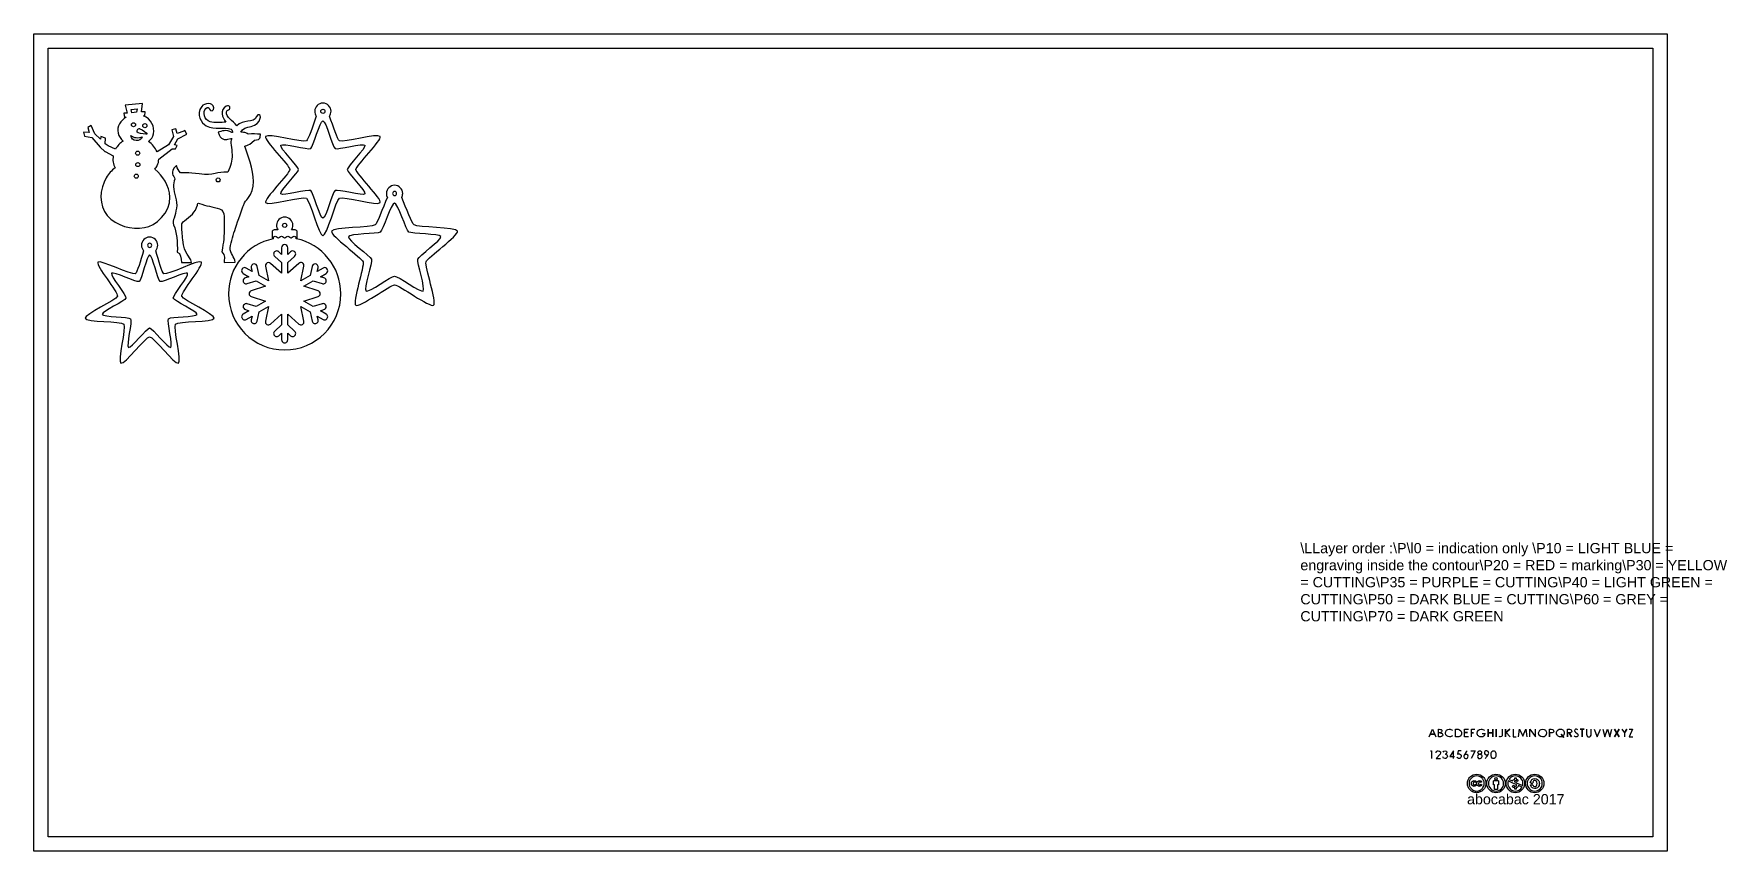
# Model space of a CAD drawing. Extents: x 0 to 829, y 0 to 400.
import ezdxf

# ---------------------------------------------------------------- set-up
doc = ezdxf.new("R2010")
doc.units = 0
doc.layers.get('0').update_dxf_attribs({"linetype": 'CONTINUOUS'})
doc.layers.add('2', color=7, linetype='CONTINUOUS')
doc.styles.get("Standard").update_dxf_attribs({"font": 'arial.ttf'})

msp = doc.modelspace()

# ---------------------------------------------------------------- linework, layer by layer
for p, q in [((706.62, 33.86), (706.01, 33.54)), ((706.62, 33.86), (706.62, 33.86)), ((706.66, 37.62), (706.66, 37.62)), ((706.68, 36.81), (706.68, 36.81)), ((709.22, 33.86), (708.63, 33.54)), ((709.22, 33.86), (709.22, 33.86)), ((714.93, 32.38), (714.93, 34.23)), ((715.22, 34.52), (717.08, 34.52)), ((715.52, 35.39), (715.52, 35.39)), ((716.14, 37.62), (716.14, 37.62)), ((716.16, 36.81), (716.16, 36.81)), ((717.37, 34.23), (717.37, 32.38)), ((717.37, 34.23), (717.37, 34.23)), ((724.44, 33.29), (722.13, 34.32)), ((722.13, 34.32), (722.13, 34.32)), ((722.54, 35.12), (724.26, 34.35)), ((725.16, 32.98), (724.44, 33.29)), ((725.21, 33.93), (725.79, 33.67)), ((725.42, 35.15), (725.42, 35.85)), ((725.42, 35.85), (725.95, 35.85)), ((725.62, 37.62), (725.62, 37.62)), ((725.64, 36.82), (725.64, 36.82)), ((725.79, 33.67), (726.18, 33.49)), ((725.95, 35.85), (725.95, 35.15)), ((726.18, 33.49), (726.91, 33.17)), ((727.08, 34.74), (726.49, 34.13)), ((733.65, 32.85), (732.75, 33.74)), ((732.75, 33.74), (733.11, 33.74)), ((733.11, 33.74), (733.11, 33.74)), ((734.54, 33.74), (733.65, 32.85)), ((734.21, 33.74), (734.54, 33.74)), ((735.11, 37.62), (735.11, 37.62)), ((735.12, 36.81), (735.12, 36.81)), ((706.07, 32.7), (706.63, 32.41)), ((708.68, 32.7), (709.24, 32.41)), ((715.45, 32.38), (714.93, 32.38)), ((715.45, 30.19), (715.45, 32.38)), ((716.85, 30.19), (715.45, 30.19)), ((717.37, 32.38), (716.85, 32.38)), ((716.85, 32.38), (716.85, 30.19)), ((724.05, 31.61), (724.67, 32.24)), ((725.69, 32.74), (725.16, 32.98)), ((725.42, 30.37), (725.42, 31.07)), ((725.95, 30.37), (725.42, 30.37)), ((726.12, 32.55), (725.69, 32.74)), ((725.95, 31.07), (725.95, 30.37)), ((726.91, 33.17), (729.22, 32.14)), ((728.89, 31.32), (727.19, 32.07)), ((733.07, 32.39), (734.21, 32.39))]:
    msp.add_line(p, q)
for points in [[(800, 0), (0, 0), (0, 400), (800, 400)], [(793, 7), (7, 7), (7, 393), (793, 393)], [(712.25, 55.96), (712.25, 59.64)], [(714.68, 55.96), (714.68, 59.64)], [(716.28, 55.96), (716.28, 59.62)], [(720.86, 55.96), (720.86, 59.68)], [(722.85, 59.68), (720.86, 57.83)], [(757.45, 59.64), (759.28, 59.64)], [(758.34, 55.96), (758.34, 59.64)], [(774.19, 55.96), (776.5, 59.68)], [(774.25, 59.68), (776.54, 55.96)], [(780.17, 59.68), (779.01, 57.83)], [(683.96, 57.31), (686.03, 57.3)], [(696.31, 55.96), (696.31, 55.96)], [(702.2, 57.99), (700.78, 57.99)], [(705.19, 57.95), (704.07, 57.95)], [(712.25, 57.93), (714.68, 57.93)], [(737.04, 57.87), (737.04, 57.87)], [(748.03, 57.29), (749.38, 55.6)], [(753.18, 55.97), (752, 57.84)], [(708.38, 47.39), (708.38, 47.39)], [(713.8, 46.5), (713.8, 46.5)]]:
    msp.add_lwpolyline(points, close=True)
for points in [[(683.35, 55.96), (684.99, 59.64), (686.64, 55.96)], [(688.47, 55.96), (688.02, 55.97), (688.02, 59.64), (688.35, 59.64)], [(696.31, 55.96), (696.31, 59.66), (696.7, 59.67)], [(702.73, 55.96), (700.78, 55.96), (700.78, 59.66), (702.73, 59.66)], [(704.07, 55.96), (704.07, 59.64), (705.72, 59.64)], [(719.24, 59.64), (719.24, 56.63)], [(724.48, 59.68), (724.48, 55.96), (726.03, 55.97)], [(727.19, 55.96), (727.68, 59.64), (729.24, 56.19), (730.8, 59.64), (731.29, 55.96)], [(732.8, 55.96), (732.8, 59.64), (735.56, 55.96), (735.56, 59.64)], [(742.36, 55.96), (742.36, 59.64)], [(751.13, 55.96), (751.13, 59.64), (752.08, 59.64)], [(755.09, 58.2), (755.89, 57.57)], [(760.54, 59.64), (760.54, 57.2)], [(762.79, 57.2), (762.79, 59.64)], [(764.25, 59.68), (765.73, 55.96), (767.26, 59.68)], [(768.5, 59.68), (769.45, 55.96), (770.69, 59.68), (771.91, 55.96), (772.88, 59.66)], [(777.84, 59.68), (779.01, 57.83), (779.01, 55.96)], [(781.44, 59.64), (783.09, 59.64), (781.4, 55.96), (783.13, 55.96)], [(688.83, 57.95), (688.02, 57.95)], [(709.45, 57.54), (710.8, 57.54)], [(721.06, 58.02), (723.01, 55.96), (721.06, 58.02)], [(743.01, 57.84), (742.36, 57.85), (742.36, 55.96)], [(748.88, 56.28), (748.85, 56.26)], [(751.76, 57.84), (751.13, 57.85), (751.13, 55.96)], [(684, 49.04), (684.53, 49.04), (684.53, 45.38)], [(688.76, 47.47), (686.87, 45.38), (689.04, 45.38)], [(695.34, 45.38), (695.34, 49.14), (693.55, 46.33), (695.84, 46.33)], [(699.03, 49.06), (697.65, 49.06), (697.32, 47.51)], [(703.8, 49.04), (705.89, 49.04), (703.97, 45.38)]]:
    msp.add_lwpolyline(points)
for points in [[(688.35, 59.64), (689.25, 59.66), (689.73, 59.4), (689.7, 58.86)], [(689.7, 58.86), (689.67, 58.39), (689.28, 57.96), (688.83, 57.95)], [(691.39, 57.69), (691.35, 58.78), (692.32, 59.74), (693.24, 59.76)], [(693.24, 59.76), (693.87, 59.78), (694.4, 59.46), (694.81, 59.09)], [(696.7, 59.67), (697.88, 59.73), (698.99, 59.28), (699.27, 58.22)], [(699.27, 58.22), (699.44, 57.57), (699.25, 56.87), (698.87, 56.48)], [(706.96, 57.73), (706.94, 58.78), (707.94, 59.74), (708.81, 59.76)], [(708.81, 59.76), (709.48, 59.77), (710.04, 59.53), (710.5, 59.09)], [(737.04, 57.87), (737.08, 58.9), (737.98, 59.75), (738.92, 59.74)], [(738.92, 59.74), (740.05, 59.72), (740.89, 58.83), (740.87, 57.83)], [(742.36, 59.64), (742.36, 59.64), (742.95, 59.64), (743.24, 59.64)], [(744.46, 58.63), (744.46, 58.1), (743.98, 57.82), (743.01, 57.84)], [(743.24, 59.64), (744.05, 59.64), (744.46, 59.3), (744.46, 58.63)], [(745.8, 57.83), (745.8, 58.4), (746.1, 58.98), (746.56, 59.33)], [(746.56, 59.33), (747.21, 59.83), (748.19, 59.86), (748.85, 59.36)], [(748.85, 59.36), (749.34, 58.99), (749.65, 58.38), (749.61, 57.77)], [(753.24, 58.69), (753.2, 57.89), (752.33, 57.84), (751.76, 57.84)], [(752.08, 59.64), (752.86, 59.64), (753.28, 59.32), (753.24, 58.69)], [(754.86, 59.51), (754.72, 59.37), (754.65, 59.18), (754.65, 58.97)], [(754.65, 58.97), (754.65, 58.71), (754.78, 58.44), (755.09, 58.2)], [(755.38, 59.73), (755.17, 59.73), (754.99, 59.65), (754.86, 59.51)], [(755.84, 59.6), (755.71, 59.68), (755.56, 59.73), (755.38, 59.73)], [(756.19, 59.29), (755.97, 59.49), (755.85, 59.59), (755.84, 59.6)], [(690.05, 56.93), (689.99, 56.08), (689.11, 55.96), (688.47, 55.96)], [(688.84, 57.94), (689.65, 57.8), (690.08, 57.46), (690.05, 56.93)], [(693.43, 55.88), (692.31, 55.89), (691.42, 56.67), (691.39, 57.69)], [(694.79, 56.48), (694.39, 56.15), (693.9, 55.88), (693.43, 55.88)], [(697.01, 55.96), (696.7, 55.96), (696.46, 55.96), (696.31, 55.96)], [(698.87, 56.48), (698.31, 55.9), (697.66, 55.95), (697.01, 55.96)], [(707.61, 56.36), (707.18, 56.72), (706.97, 57.18), (706.96, 57.73)], [(709.07, 55.86), (708.51, 55.85), (708.02, 56.03), (707.61, 56.36)], [(710.8, 57.54), (710.67, 56.59), (709.93, 55.87), (709.07, 55.86)], [(718.42, 55.88), (718.13, 55.88), (717.91, 56.06), (717.71, 56.17)], [(719.24, 56.63), (719.24, 56.17), (718.83, 55.87), (718.42, 55.88)], [(738.98, 55.86), (737.84, 55.88), (737.01, 56.87), (737.04, 57.87)], [(740.87, 57.83), (740.85, 56.74), (739.97, 55.83), (738.98, 55.86)], [(746.67, 56.2), (746.14, 56.56), (745.8, 57.19), (745.8, 57.83)], [(748.85, 56.26), (748.22, 55.8), (747.31, 55.74), (746.67, 56.2)], [(749.61, 57.77), (749.58, 57.2), (749.34, 56.61), (748.88, 56.28)], [(754.81, 56.07), (754.74, 56.13), (754.62, 56.27), (754.44, 56.5)], [(755.34, 55.88), (755.14, 55.88), (754.97, 55.94), (754.81, 56.07)], [(756.04, 56.12), (755.86, 55.96), (755.63, 55.88), (755.34, 55.88)], [(755.89, 57.57), (756.19, 57.34), (756.32, 57.06), (756.32, 56.8)], [(756.32, 56.8), (756.32, 56.52), (756.23, 56.29), (756.04, 56.12)], [(760.54, 57.2), (760.54, 56.53), (760.97, 55.86), (761.61, 55.86)], [(761.61, 55.86), (762.42, 55.87), (762.79, 56.54), (762.79, 57.2)], [(686.77, 48.14), (686.93, 48.7), (687.27, 49.15), (687.85, 49.16)], [(687.85, 49.16), (688.8, 49.17), (689.4, 48.18), (688.76, 47.47)], [(691.06, 45.3), (690.54, 45.31), (690.3, 45.73), (690.11, 46.11)], [(690.26, 48.46), (690.48, 48.85), (690.81, 49.16), (691.22, 49.14)], [(692.37, 46.48), (692.36, 45.68), (691.71, 45.27), (691.06, 45.3)], [(692.13, 48.3), (692.1, 47.77), (691.64, 47.5), (691.19, 47.44)], [(691.19, 47.44), (691.98, 47.31), (692.38, 46.99), (692.37, 46.48)], [(691.22, 49.14), (691.71, 49.13), (692.15, 48.76), (692.13, 48.3)], [(697.71, 45.31), (697.32, 45.43), (697.07, 45.69), (696.93, 46)], [(697.32, 47.51), (697.65, 47.59), (698, 47.66), (698.33, 47.58)], [(698.86, 45.76), (698.62, 45.4), (698.14, 45.17), (697.71, 45.31)], [(698.33, 47.58), (698.66, 47.5), (698.96, 47.25), (699.06, 46.92)], [(699.06, 46.92), (699.18, 46.53), (699.09, 46.09), (698.86, 45.76)], [(700.6, 46.98), (700.48, 46.78), (700.4, 46.54), (700.4, 46.3)], [(700.4, 46.3), (700.42, 45.86), (700.76, 45.47), (701.18, 45.37)], [(701.07, 47.29), (700.87, 47.22), (700.7, 47.07), (700.56, 46.9)], [(701.95, 49.1), (701.5, 48.39), (701.04, 47.69), (700.6, 46.98)], [(701.84, 47.29), (701.59, 47.38), (701.32, 47.36), (701.07, 47.29)], [(701.18, 45.37), (701.53, 45.29), (701.91, 45.37), (702.17, 45.61)], [(702.48, 46.43), (702.45, 46.81), (702.2, 47.17), (701.84, 47.29)], [(702.17, 45.61), (702.4, 45.82), (702.5, 46.13), (702.48, 46.43)], [(707.67, 47.25), (707.29, 47.08), (706.96, 46.7), (707.01, 46.27)], [(707.01, 46.27), (707.05, 45.89), (707.3, 45.55), (707.66, 45.41)], [(707.22, 48.3), (707.19, 48.71), (707.56, 49.03), (707.94, 49.12)], [(707.71, 47.52), (707.45, 47.71), (707.24, 47.98), (707.22, 48.3)], [(707.66, 45.41), (708.12, 45.23), (708.7, 45.29), (709.05, 45.66)], [(708.38, 47.39), (708.14, 47.36), (707.9, 47.35), (707.67, 47.25)], [(708.6, 47.31), (708.31, 47.41), (707.97, 47.33), (707.71, 47.52)], [(707.94, 49.12), (708.37, 49.21), (708.87, 49.04), (709.06, 48.63)], [(708.85, 47.68), (708.71, 47.56), (708.57, 47.41), (708.38, 47.39)], [(709.16, 46.88), (709.02, 47.07), (708.83, 47.23), (708.6, 47.31)], [(709.06, 48.63), (709.21, 48.31), (709.11, 47.91), (708.85, 47.68)], [(709.05, 45.66), (709.36, 45.98), (709.43, 46.52), (709.16, 46.88)], [(710.49, 48.35), (710.41, 47.97), (710.51, 47.55), (710.81, 47.29)], [(711.23, 49.11), (710.87, 49.01), (710.57, 48.72), (710.49, 48.35)], [(710.81, 47.29), (711.07, 47.07), (711.45, 47.04), (711.77, 47.1)], [(711.03, 45.38), (711.52, 46.1), (712.01, 46.82), (712.46, 47.56)], [(712.53, 48.33), (712.41, 48.89), (711.79, 49.27), (711.23, 49.11)], [(711.77, 47.1), (711.99, 47.14), (712.2, 47.27), (712.35, 47.44)], [(712.46, 47.56), (712.61, 47.79), (712.58, 48.08), (712.53, 48.33)], [(713.8, 46.5), (713.73, 47.05), (713.74, 47.61), (713.86, 48.15)], [(713.97, 45.93), (713.89, 46.11), (713.83, 46.3), (713.8, 46.5)], [(713.86, 48.15), (713.95, 48.55), (714.2, 48.96), (714.61, 49.09)], [(714.68, 45.31), (714.38, 45.42), (714.1, 45.63), (713.97, 45.93)], [(714.61, 49.09), (715.02, 49.24), (715.53, 49.09), (715.77, 48.71)], [(715.74, 45.69), (715.49, 45.39), (715.07, 45.18), (714.68, 45.31)], [(716.11, 47.03), (716.11, 46.57), (716.05, 46.06), (715.74, 45.69)], [(715.77, 48.71), (716.09, 48.21), (716.12, 47.6), (716.11, 47.03)], [(702.15, 33.11), (702.15, 33.7), (702.27, 34.28), (702.49, 34.83)], [(702.49, 34.83), (702.72, 35.38), (703.06, 35.87), (703.49, 36.31)], [(703.25, 34.51), (703.06, 34.06), (702.97, 33.6), (702.97, 33.11)], [(704.07, 35.73), (703.72, 35.37), (703.44, 34.96), (703.25, 34.51)], [(703.49, 36.31), (704.35, 37.18), (705.41, 37.62), (706.66, 37.62)], [(706.68, 36.81), (705.64, 36.81), (704.78, 36.45), (704.07, 35.73)], [(704.1, 33.11), (704.1, 33.54), (704.22, 33.88), (704.47, 34.13)], [(704.47, 34.13), (704.72, 34.38), (705.04, 34.51), (705.42, 34.51)], [(705.51, 33.9), (705.11, 33.9), (704.91, 33.64), (704.91, 33.11)], [(705.42, 34.51), (705.98, 34.51), (706.38, 34.29), (706.62, 33.86)], [(705.78, 33.82), (705.68, 33.88), (705.6, 33.9), (705.51, 33.9)], [(706.01, 33.54), (705.95, 33.68), (705.87, 33.77), (705.78, 33.82)], [(706.66, 37.62), (707.92, 37.62), (709, 37.18), (709.88, 36.3)], [(709.3, 35.72), (708.57, 36.44), (707.7, 36.81), (706.68, 36.81)], [(706.71, 33.11), (706.71, 33.54), (706.83, 33.88), (707.08, 34.13)], [(707.08, 34.13), (707.33, 34.38), (707.65, 34.51), (708.03, 34.51)], [(708.12, 33.9), (707.72, 33.9), (707.51, 33.64), (707.51, 33.11)], [(708.03, 34.51), (708.59, 34.51), (708.99, 34.29), (709.22, 33.86)], [(708.39, 33.82), (708.29, 33.88), (708.2, 33.9), (708.12, 33.9)], [(708.63, 33.54), (708.56, 33.68), (708.48, 33.77), (708.39, 33.82)], [(710.09, 34.53), (709.91, 34.97), (709.65, 35.37), (709.3, 35.72)], [(709.88, 36.3), (710.31, 35.88), (710.63, 35.39), (710.85, 34.84)], [(710.37, 33.11), (710.37, 33.61), (710.28, 34.08), (710.09, 34.53)], [(710.85, 34.84), (711.07, 34.3), (711.18, 33.72), (711.18, 33.11)], [(711.63, 33.11), (711.63, 34.34), (712.08, 35.41), (712.96, 36.32)], [(713.55, 35.73), (712.82, 34.97), (712.45, 34.1), (712.45, 33.11)], [(712.96, 36.32), (713.84, 37.19), (714.89, 37.62), (716.14, 37.62)], [(716.16, 36.81), (715.13, 36.81), (714.26, 36.45), (713.55, 35.73)], [(714.93, 34.23), (714.93, 34.31), (714.96, 34.38), (715.02, 34.43)], [(715.02, 34.43), (715.07, 34.49), (715.14, 34.52), (715.22, 34.52)], [(715.52, 35.39), (715.52, 35.81), (715.73, 36.03), (716.15, 36.03)], [(716.15, 34.76), (715.73, 34.76), (715.52, 34.97), (715.52, 35.39)], [(716.14, 37.62), (717.41, 37.62), (718.48, 37.19), (719.35, 36.32)], [(716.15, 36.03), (716.57, 36.03), (716.78, 35.81), (716.78, 35.39)], [(716.78, 35.39), (716.78, 34.97), (716.57, 34.76), (716.15, 34.76)], [(718.77, 35.73), (718.05, 36.45), (717.18, 36.81), (716.16, 36.81)], [(717.08, 34.52), (717.15, 34.52), (717.22, 34.49), (717.28, 34.43)], [(717.28, 34.43), (717.34, 34.38), (717.37, 34.31), (717.37, 34.23)], [(719.85, 33.11), (719.85, 34.13), (719.49, 35.01), (718.77, 35.73)], [(719.35, 36.32), (720.23, 35.44), (720.67, 34.37), (720.67, 33.11)], [(721.12, 33.11), (721.12, 34.34), (721.56, 35.41), (722.45, 36.32)], [(722.13, 34.32), (722, 33.95), (721.93, 33.55), (721.93, 33.11)], [(722.45, 36.32), (723.32, 37.19), (724.38, 37.62), (725.62, 37.62)], [(723.04, 35.73), (722.86, 35.55), (722.69, 35.35), (722.54, 35.12)], [(725.64, 36.82), (724.61, 36.82), (723.75, 36.45), (723.04, 35.73)], [(724.26, 34.35), (724.34, 34.59), (724.48, 34.77), (724.69, 34.92)], [(724.69, 34.92), (724.9, 35.06), (725.14, 35.14), (725.42, 35.15)], [(725.34, 34.32), (725.23, 34.26), (725.17, 34.17), (725.17, 34.04)], [(725.17, 34.04), (725.17, 34), (725.19, 33.97), (725.21, 33.93)], [(725.71, 34.4), (725.57, 34.4), (725.45, 34.37), (725.34, 34.32)], [(725.62, 37.62), (726.89, 37.62), (727.96, 37.19), (728.83, 36.32)], [(728.25, 35.73), (727.54, 36.45), (726.67, 36.82), (725.64, 36.82)], [(726.49, 34.13), (726.23, 34.31), (725.98, 34.4), (725.71, 34.4)], [(725.95, 35.15), (726.36, 35.13), (726.74, 34.99), (727.08, 34.74)], [(729.33, 33.11), (729.33, 34.14), (728.97, 35.02), (728.25, 35.73)], [(728.83, 36.32), (729.71, 35.45), (730.15, 34.38), (730.15, 33.11)], [(730.6, 33.11), (730.6, 34.34), (731.04, 35.4), (731.93, 36.31)], [(732.52, 35.72), (731.78, 34.97), (731.41, 34.1), (731.41, 33.11)], [(731.93, 36.31), (732.81, 37.18), (733.86, 37.62), (735.11, 37.62)], [(735.12, 36.81), (734.1, 36.81), (733.23, 36.44), (732.52, 35.72)], [(733.11, 33.74), (733.19, 34.3), (733.42, 34.73), (733.78, 35.03)], [(733.78, 35.03), (734.14, 35.33), (734.57, 35.49), (735.09, 35.49)], [(735.23, 34.54), (734.63, 34.54), (734.29, 34.28), (734.21, 33.74)], [(735.09, 35.49), (735.8, 35.49), (736.36, 35.26), (736.78, 34.8)], [(735.11, 37.62), (736.37, 37.62), (737.44, 37.18), (738.32, 36.31)], [(737.73, 35.72), (737.02, 36.45), (736.15, 36.81), (735.12, 36.81)], [(735.99, 34.17), (735.82, 34.42), (735.56, 34.54), (735.23, 34.54)], [(736.26, 33.07), (736.26, 33.55), (736.17, 33.92), (735.99, 34.17)], [(736.78, 34.8), (737.2, 34.34), (737.41, 33.76), (737.41, 33.04)], [(738.82, 33.11), (738.82, 34.14), (738.46, 35.01), (737.73, 35.72)], [(738.32, 36.31), (739.19, 35.44), (739.63, 34.37), (739.63, 33.11)], [(702.49, 31.39), (702.27, 31.93), (702.15, 32.5), (702.15, 33.11)], [(703.48, 29.93), (703.05, 30.36), (702.72, 30.85), (702.49, 31.39)], [(702.97, 33.11), (702.97, 32.62), (703.06, 32.16), (703.25, 31.71)], [(703.25, 31.71), (703.44, 31.26), (703.72, 30.86), (704.07, 30.51)], [(704.95, 28.93), (704.4, 29.16), (703.91, 29.49), (703.48, 29.93)], [(704.07, 30.51), (704.43, 30.15), (704.83, 29.89), (705.27, 29.7)], [(704.47, 32.07), (704.22, 32.32), (704.1, 32.67), (704.1, 33.11)], [(705.44, 31.7), (705.04, 31.7), (704.71, 31.83), (704.47, 32.07)], [(704.91, 33.11), (704.91, 32.86), (704.96, 32.67), (705.06, 32.53)], [(706.66, 28.59), (706.06, 28.59), (705.49, 28.71), (704.95, 28.93)], [(705.06, 32.53), (705.16, 32.38), (705.32, 32.31), (705.51, 32.31)], [(705.27, 29.7), (705.72, 29.51), (706.19, 29.42), (706.68, 29.42)], [(706.14, 31.89), (705.93, 31.77), (705.69, 31.7), (705.44, 31.7)], [(705.51, 32.31), (705.78, 32.31), (705.96, 32.44), (706.07, 32.7)], [(706.63, 32.41), (706.51, 32.19), (706.34, 32.02), (706.14, 31.89)], [(708.39, 28.94), (707.83, 28.71), (707.26, 28.59), (706.66, 28.59)], [(706.68, 29.42), (707.16, 29.42), (707.63, 29.52), (708.08, 29.7)], [(707.08, 32.07), (706.83, 32.32), (706.71, 32.67), (706.71, 33.11)], [(708.05, 31.7), (707.65, 31.7), (707.32, 31.83), (707.08, 32.07)], [(707.51, 33.11), (707.51, 32.86), (707.57, 32.67), (707.67, 32.53)], [(707.67, 32.53), (707.77, 32.38), (707.92, 32.31), (708.12, 32.31)], [(708.74, 31.89), (708.53, 31.77), (708.3, 31.7), (708.05, 31.7)], [(708.08, 29.7), (708.54, 29.89), (708.95, 30.16), (709.31, 30.52)], [(708.12, 32.31), (708.38, 32.31), (708.57, 32.44), (708.68, 32.7)], [(709.89, 29.94), (709.45, 29.5), (708.95, 29.17), (708.39, 28.94)], [(709.24, 32.41), (709.12, 32.19), (708.95, 32.02), (708.74, 31.89)], [(709.31, 30.52), (710.02, 31.21), (710.37, 32.07), (710.37, 33.11)], [(710.86, 31.37), (710.64, 30.83), (710.32, 30.35), (709.89, 29.94)], [(711.18, 33.11), (711.18, 32.49), (711.07, 31.91), (710.86, 31.37)], [(712.96, 29.92), (712.08, 30.81), (711.63, 31.87), (711.63, 33.11)], [(712.45, 33.11), (712.45, 32.11), (712.81, 31.24), (713.55, 30.51)], [(716.14, 28.59), (714.92, 28.59), (713.86, 29.03), (712.96, 29.92)], [(713.55, 30.51), (714.28, 29.78), (715.15, 29.41), (716.16, 29.41)], [(719.38, 29.94), (718.46, 29.04), (717.38, 28.59), (716.14, 28.59)], [(716.16, 29.41), (717.16, 29.41), (718.04, 29.78), (718.79, 30.52)], [(718.79, 30.52), (719.5, 31.2), (719.85, 32.06), (719.85, 33.11)], [(720.67, 33.11), (720.67, 31.84), (720.24, 30.78), (719.38, 29.94)], [(722.45, 29.93), (721.56, 30.82), (721.12, 31.88), (721.12, 33.11)], [(721.93, 33.11), (721.93, 32.11), (722.3, 31.24), (723.03, 30.51)], [(725.62, 28.59), (724.4, 28.59), (723.34, 29.04), (722.45, 29.93)], [(723.03, 30.51), (723.76, 29.78), (724.63, 29.42), (725.64, 29.42)], [(725.42, 31.07), (724.92, 31.07), (724.47, 31.25), (724.05, 31.61)], [(724.67, 32.24), (724.97, 31.96), (725.3, 31.82), (725.68, 31.82)], [(728.86, 29.94), (727.94, 29.04), (726.87, 28.59), (725.62, 28.59)], [(725.64, 29.42), (726.66, 29.42), (727.53, 29.79), (728.27, 30.53)], [(725.68, 31.82), (725.84, 31.82), (725.97, 31.86), (726.08, 31.93)], [(726.76, 31.38), (726.53, 31.2), (726.26, 31.09), (725.95, 31.07)], [(726.08, 31.93), (726.19, 32), (726.24, 32.11), (726.24, 32.28)], [(726.24, 32.28), (726.24, 32.39), (726.2, 32.48), (726.12, 32.55)], [(727.19, 32.07), (727.13, 31.79), (726.99, 31.56), (726.76, 31.38)], [(728.27, 30.53), (728.53, 30.78), (728.74, 31.04), (728.89, 31.32)], [(730.15, 33.11), (730.15, 31.84), (729.72, 30.78), (728.86, 29.94)], [(729.22, 32.14), (729.3, 32.46), (729.33, 32.78), (729.33, 33.11)], [(731.93, 29.92), (731.04, 30.81), (730.6, 31.87), (730.6, 33.11)], [(731.41, 33.11), (731.41, 32.1), (731.78, 31.24), (732.51, 30.51)], [(735.11, 28.59), (733.89, 28.59), (732.83, 29.03), (731.93, 29.92)], [(732.51, 30.51), (733.24, 29.78), (734.11, 29.41), (735.12, 29.41)], [(733.74, 31.08), (733.37, 31.39), (733.15, 31.82), (733.07, 32.39)], [(735.07, 30.62), (734.56, 30.62), (734.11, 30.78), (733.74, 31.08)], [(734.21, 32.39), (734.24, 31.84), (734.57, 31.57), (735.2, 31.57)], [(736.76, 31.31), (736.32, 30.85), (735.76, 30.62), (735.07, 30.62)], [(738.34, 29.93), (737.43, 29.04), (736.35, 28.59), (735.11, 28.59)], [(735.12, 29.41), (736.13, 29.41), (737, 29.78), (737.75, 30.52)], [(735.2, 31.57), (735.52, 31.57), (735.78, 31.7), (735.97, 31.98)], [(735.97, 31.98), (736.16, 32.25), (736.26, 32.62), (736.26, 33.07)], [(737.41, 33.04), (737.41, 32.35), (737.19, 31.77), (736.76, 31.31)], [(737.75, 30.52), (738.46, 31.21), (738.82, 32.07), (738.82, 33.11)], [(739.63, 33.11), (739.63, 31.84), (739.2, 30.78), (738.34, 29.93)]]:
    msp.add_open_spline(points, degree=3)
at = {"layer": '2', "color": 5}
for points in [[(53.28, 365.86), (44.71, 365.06), (45.66, 361.24), (43.99, 361.12), (44.46, 359.14), (45.25, 359.2)], [(53.62, 359.86), (54.4, 359.92), (54.5, 361.93), (52.73, 361.79), (53.28, 365.86)], [(40.03, 343.6), (36.32, 345.13), (34.88, 346.25), (35.05, 348.98), (32.72, 349.77), (32.63, 348.42), (29.94, 351.15), (28.01, 355.08), (26.49, 354.22), (27.11, 351.7), (24.34, 351.83), (24.85, 349.88), (28.33, 349.22), (32.52, 344.49), (34.84, 342.45), (34.89, 342.43), (38.86, 340.24)], [(61.13, 338.7), (67.77, 343.73), (69.3, 343.69), (70.22, 345.32), (68.92, 345.62), (70.48, 348.63), (74.95, 350.88), (74, 352.64), (73.51, 352.45), (70.21, 351.18), (69.46, 353.54), (67.65, 353.02), (68.46, 349.71), (66.02, 345.74), (60.33, 342.27)], [(95.06, 348.39), (96.44, 348.74)], [(106.02, 337.19), (103.45, 344.55)], [(108.06, 347.97), (110.03, 348.27)], [(116.69, 303.06), (116.69, 300.08)], [(117.2, 300.54), (117.2, 299.7)], [(119.55, 304.06), (117.69, 304.06)], [(128, 304.06), (126.14, 304.06)], [(128.5, 299.72), (128.5, 300.54)], [(129, 300.08), (129, 303.06)], [(72.25, 288.15), (77.24, 288.15)], [(93.15, 288.15), (98.56, 288.21)]]:
    msp.add_lwpolyline(points, dxfattribs=at)
for points in [[(85.6, 365.95), (85.6, 365.95)], [(141.56, 366.11), (141.56, 366.11)], [(176.67, 325.88), (176.67, 325.88)], [(122.85, 310.31), (122.85, 310.31)], [(56.7, 300.51), (56.7, 300.51)]]:
    msp.add_lwpolyline(points, close=True, dxfattribs=at)
at = {"layer": '2', "color": 3}
for points in [[(50.56, 363.24), (50.34, 361.61), (48.03, 361.43), (47.65, 362.97)], [(141.56, 363.11), (141.56, 363.11)], [(47.57, 350.29), (47.57, 350.29)], [(48.81, 356.51), (48.81, 356.51)], [(51.52, 353.67), (51.52, 353.67)], [(54.38, 356.06), (54.38, 356.06)], [(50.84, 342.62), (50.84, 342.62)], [(50.92, 337.03), (50.92, 337.03)], [(50.16, 331.36), (50.16, 331.36)], [(91.24, 328.53), (91.24, 328.53)], [(162.17, 321.71), (162.17, 321.71)], [(176.65, 317.18), (176.65, 317.18)], [(176.67, 322.88), (176.67, 322.88)], [(122.85, 307.31), (122.85, 307.31)], [(56.7, 297.51), (56.7, 297.51)], [(56.7, 291.81), (56.7, 291.81)], [(122.82, 296.88), (122.82, 296.88)]]:
    msp.add_lwpolyline(points, close=True, dxfattribs=at)
for points in [[(117.97, 291.11), (121.35, 288.06), (121.35, 282.81)], [(121.35, 295.36), (121.35, 292.1)], [(125.72, 293.34), (124.35, 292.1)], [(102.53, 282.79), (105.35, 281.16)], [(106.47, 285.55), (106.86, 283.76), (104.03, 285.39)], [(113.43, 286.26), (114.92, 279.11), (110.37, 281.74), (109.4, 286.18)], [(129.8, 287.68), (124.35, 282.81), (124.35, 288.06)], [(136.29, 286.18), (135.33, 281.74), (130.77, 279.11), (132.27, 286.26)], [(141.66, 285.39), (138.84, 283.76), (139.22, 285.55)], [(142.09, 280.6), (140.34, 281.16), (143.16, 282.79)], [(104.52, 277.75), (108.87, 279.14), (113.41, 276.52), (106.47, 274.24)], [(139.22, 274.24), (132.28, 276.52), (136.83, 279.14)], [(106.47, 271.39), (113.41, 269.11), (108.87, 266.49), (104.52, 267.88)], [(109.4, 259.45), (110.37, 263.89), (114.92, 266.52)], [(132.27, 259.37), (130.77, 266.52), (135.33, 263.89)], [(141.17, 267.88), (136.83, 266.49), (132.28, 269.11), (139.22, 271.39)], [(103.61, 265.03), (105.35, 264.47), (102.53, 262.84)], [(104.03, 260.24), (106.86, 261.87), (106.47, 260.08)], [(115.89, 257.95), (121.35, 262.82), (121.35, 257.57), (117.97, 254.52)], [(127.73, 254.52), (124.35, 257.57), (124.35, 262.81), (129.8, 257.95)], [(139.22, 260.08), (138.84, 261.87), (141.66, 260.24)], [(143.16, 262.84), (140.34, 264.47)], [(119.98, 252.29), (121.35, 253.53), (121.35, 250.27)], [(124.35, 250.27), (124.35, 253.53), (125.72, 252.29)]]:
    msp.add_lwpolyline(points, dxfattribs=at)
at = {"layer": '2', "color": 5}
for points in [[(85.6, 365.95), (84.25, 365.96), (82.79, 365.26), (82.22, 364.52)], [(88.21, 363.83), (87.89, 365.39), (86.79, 365.94), (85.6, 365.95)], [(95.4, 362.77), (96.81, 363.48), (95.8, 365.42), (94.26, 364.59)], [(141.56, 366.11), (139.37, 366.11), (137.56, 364.3), (137.56, 362.11)], [(145.56, 362.11), (145.56, 364.3), (143.75, 366.11), (141.56, 366.11)], [(45.25, 359.2), (42.48, 357.69), (40.48, 354.92), (41.29, 351.36)], [(58.59, 351.12), (59.28, 354.49), (57.61, 358.39), (53.62, 359.86)], [(82.22, 364.52), (79.22, 360.63), (82.05, 356.22), (84.38, 355.03)], [(86.35, 356.98), (83.38, 357.79), (82.6, 361.91), (84.23, 363.54)], [(84.23, 363.54), (85.18, 364.49), (85.9, 363.94), (86.05, 363.21)], [(86.05, 363.21), (86.38, 361.62), (88.5, 362.44), (88.21, 363.83)], [(94.1, 356.78), (91.98, 356.69), (88.49, 356.4), (86.35, 356.98)], [(94.26, 364.59), (90.79, 362.72), (92.27, 359.14), (94.1, 356.78)], [(99.43, 354.99), (97.43, 357.62), (94.07, 359.04), (94.34, 361.92)], [(94.34, 361.92), (94.38, 362.37), (95, 362.57), (95.4, 362.77)], [(109.12, 359.55), (107.6, 356.05), (102.4, 358.42), (99.43, 354.99)], [(101.3, 351.82), (102.82, 355.86), (110.33, 353.12), (110.94, 359.25)], [(110.94, 359.25), (111.05, 360.38), (109.8, 361.12), (109.12, 359.55)], [(138.32, 359.78), (136.47, 354.69), (134.5, 348.24), (133.46, 347.64)], [(137.56, 362.11), (137.56, 361.24), (137.85, 360.44), (138.32, 359.78)], [(144.8, 359.78), (145.28, 360.44), (145.56, 361.24), (145.56, 362.11)], [(149.66, 347.64), (148.62, 348.24), (146.65, 354.69), (144.8, 359.78)], [(41.29, 351.36), (41.66, 349.75), (42.55, 348.49), (43.74, 347.56)], [(56.12, 347.38), (57.36, 348.29), (58.27, 349.54), (58.59, 351.12)], [(84.38, 355.03), (88.59, 352.88), (93.29, 354.57), (96.68, 353.4)], [(96.98, 351.68), (94.13, 353.44), (92.01, 352.35), (90.27, 351.86)], [(90.27, 351.86), (91.49, 348.1), (93.56, 347.99), (95.06, 348.39)], [(96.86, 348.39), (96.01, 347.44), (97.01, 344.13), (97.1, 340.84)], [(96.44, 348.74), (97.07, 348.91), (97.09, 348.64), (96.86, 348.39)], [(96.68, 353.4), (96.97, 352.88), (97.19, 352.32), (97.33, 351.69)], [(97.33, 351.69), (97.17, 351.68), (96.98, 351.68), (96.98, 351.68)], [(103.81, 351.62), (103.16, 351.84), (102.12, 351.84), (101.3, 351.82)], [(104.89, 350.9), (104.89, 350.9), (104.22, 351.48), (103.81, 351.62)], [(110.93, 350.9), (109.04, 350.99), (107.2, 351.12), (104.89, 350.9)], [(110.03, 348.27), (110.54, 348.66), (110.9, 349.19), (110.87, 350.06)], [(110.87, 350.06), (111.08, 350.34), (111.12, 350.62), (110.93, 350.9)], [(113.49, 349.81), (112.49, 348.07), (125.35, 335.61), (125.35, 333.61)], [(133.46, 347.64), (131.72, 346.64), (114.49, 351.55), (113.49, 349.81)], [(169.63, 349.81), (168.63, 351.55), (151.4, 346.64), (149.66, 347.64)], [(157.77, 333.61), (157.77, 335.61), (170.64, 348.07), (169.63, 349.81)], [(38.86, 340.24), (38.52, 338.23), (38.81, 336.17), (39.81, 334.41)], [(43.74, 347.56), (42.14, 346.55), (40.88, 345.16), (40.03, 343.6)], [(60.33, 342.27), (59.48, 344.25), (58, 346.09), (56.12, 347.38)], [(97.1, 340.84), (97.18, 337.98), (96.54, 335.34), (94.94, 332.34)], [(103.45, 344.55), (103.34, 344.85), (103.15, 345.24), (104.23, 345.45)], [(104.23, 345.45), (105.11, 345.62), (106.21, 346.05), (108.06, 347.97)], [(39.81, 334.41), (38.12, 333.14), (36.64, 331.53), (35.48, 329.62)], [(59.21, 333.77), (59.71, 334.33), (60.13, 334.94), (60.45, 335.58)], [(66.64, 320.1), (66.29, 325.73), (63.26, 330.59), (59.21, 333.77)], [(60.45, 335.58), (60.93, 336.54), (61.15, 337.61), (61.13, 338.7)], [(69.82, 335.66), (66.06, 332.05), (68.7, 330.51), (69.02, 328.89)], [(71.89, 332.01), (70.74, 333.17), (70.31, 333.85), (69.82, 335.66)], [(81, 331.45), (75.78, 332.19), (71.89, 332.01), (71.89, 332.01)], [(94.94, 332.34), (89.6, 332.73), (88.38, 330.39), (81, 331.45)], [(104.77, 319.4), (108.93, 324.32), (107.66, 330.7), (106.02, 337.19)], [(125.35, 333.61), (125.35, 331.6), (112.49, 319.14), (113.49, 317.4)], [(169.63, 317.4), (170.64, 319.14), (157.77, 331.6), (157.77, 333.61)], [(35.48, 329.62), (32.14, 324.08), (31.73, 315.95), (35.9, 311.15)], [(69.02, 328.89), (67.98, 326.84), (68.25, 323.73), (69.44, 320.12)], [(176.67, 325.88), (174.48, 325.88), (172.67, 324.07), (172.67, 321.88)], [(180.67, 321.88), (180.67, 324.07), (178.86, 325.88), (176.67, 325.88)], [(54.25, 305.18), (59.38, 305.92), (67.11, 312.52), (66.64, 320.1)], [(69.44, 320.12), (70.61, 316.52), (69.57, 312.75), (68.66, 309.82)], [(73.81, 308.56), (76.54, 310.54), (79.16, 312.62), (80.09, 316.23)], [(80.09, 316.23), (80.22, 316.72), (80.2, 317.33), (81.11, 317.01)], [(81.11, 317.01), (84.35, 315.85), (87.67, 315.31), (90.93, 314.43)], [(98.72, 304.85), (99.92, 308.62), (102.26, 314.8), (102.67, 316.05)], [(102.67, 316.05), (103.36, 318.17), (104.05, 318.35), (104.77, 319.4)], [(113.49, 317.4), (114.49, 315.66), (131.72, 320.58), (133.46, 319.57)], [(133.46, 319.57), (135.2, 318.57), (139.55, 301.19), (141.56, 301.19)], [(141.56, 301.19), (143.57, 301.19), (147.92, 318.57), (149.66, 319.57)], [(149.66, 319.57), (151.4, 320.58), (168.63, 315.66), (169.63, 317.4)], [(173.14, 320), (170.82, 314.61), (168.23, 307.27), (167.14, 306.48)], [(172.67, 321.88), (172.67, 321.2), (172.84, 320.57), (173.14, 320)], [(180.17, 319.97), (180.49, 320.54), (180.67, 321.19), (180.67, 321.88)], [(186.19, 306.5), (185.11, 307.29), (182.5, 314.58), (180.17, 319.97)], [(35.9, 311.15), (40.59, 305.76), (47.79, 304.24), (54.25, 305.18)], [(68.66, 309.82), (68.44, 309.13), (67.97, 307.53), (68.42, 306.53)], [(72.43, 306.35), (72.44, 307.22), (73.08, 308.04), (73.81, 308.56)], [(90.93, 314.43), (93.94, 313.63), (93.21, 307.95), (93.21, 306.29)], [(122.85, 310.31), (120.65, 310.31), (118.85, 308.51), (118.85, 306.31)], [(126.85, 306.31), (126.85, 308.51), (125.04, 310.31), (122.85, 310.31)], [(56.7, 300.51), (54.51, 300.51), (52.7, 298.7), (52.7, 296.51)], [(60.7, 296.51), (60.7, 298.7), (58.9, 300.51), (56.7, 300.51)], [(68.42, 306.53), (70.09, 302.75), (70.32, 298.08), (70.27, 293.18)], [(72.97, 299.22), (72.72, 301.59), (72.41, 304.71), (72.43, 306.35)], [(77.24, 288.15), (76.34, 291.76), (73.77, 291.65), (72.97, 299.22)], [(93.21, 306.29), (93.21, 300.36), (93, 298.39), (92.01, 293.39)], [(117.2, 299.7), (104.48, 297.03), (95.36, 285.81), (95.35, 272.81)], [(96.2, 295.33), (96.55, 298.38), (97.79, 301.93), (98.72, 304.85)], [(117.69, 304.06), (117.14, 304.06), (116.69, 303.62), (116.69, 303.06)], [(116.69, 300.08), (116.69, 300.08), (116.91, 300.31), (117.2, 300.54)], [(118.85, 306.31), (118.85, 305.48), (119.11, 304.71), (119.55, 304.06)], [(126.14, 304.06), (126.58, 304.71), (126.85, 305.48), (126.85, 306.31)], [(129, 303.06), (129, 303.62), (128.56, 304.06), (128, 304.06)], [(128.5, 300.54), (128.79, 300.31), (129, 300.08), (129, 300.08)], [(150.35, 272.81), (150.34, 285.82), (141.23, 297.05), (128.5, 299.72)], [(145.84, 303.36), (145.18, 301.32), (160.6, 290.4), (161.27, 288.36)], [(167.14, 306.48), (165.4, 305.21), (146.5, 305.41), (145.84, 303.36)], [(207.5, 303.43), (206.83, 305.48), (187.93, 305.24), (186.19, 306.5)], [(192.1, 288.39), (192.76, 290.44), (208.16, 301.38), (207.5, 303.43)], [(53.73, 293.85), (52.22, 288.97), (50.67, 283.09), (49.67, 282.61)], [(52.7, 296.51), (52.7, 295.49), (53.1, 294.56), (53.73, 293.85)], [(59.67, 293.85), (60.31, 294.56), (60.7, 295.49), (60.7, 296.51)], [(63.73, 282.61), (62.74, 283.09), (61.18, 288.97), (59.67, 293.85)], [(70.27, 293.18), (71.91, 292.92), (72.28, 290.02), (72.25, 288.15)], [(92.01, 293.39), (93.92, 291.64), (93.26, 289.89), (93.15, 288.15)], [(98.56, 288.21), (98.46, 290.98), (95.86, 292.34), (96.2, 295.33)], [(31.36, 288.21), (30.17, 286.71), (41.33, 273.48), (40.9, 271.61)], [(49.67, 282.61), (47.94, 281.78), (32.55, 289.71), (31.36, 288.21)], [(82.04, 288.22), (80.85, 289.72), (65.46, 281.78), (63.73, 282.61)], [(72.5, 271.62), (72.08, 273.48), (83.24, 286.72), (82.04, 288.22)], [(161.27, 288.36), (161.94, 286.31), (155.91, 268.4), (157.66, 267.14)], [(195.76, 267.18), (197.5, 268.44), (191.44, 286.34), (192.1, 288.39)], [(157.66, 267.14), (159.4, 265.87), (174.54, 277.17), (176.7, 277.17)], [(176.7, 277.17), (178.85, 277.18), (194.02, 265.91), (195.76, 267.18)], [(40.9, 271.61), (40.48, 269.74), (24.68, 262.66), (25.1, 260.79)], [(88.31, 260.8), (88.73, 262.67), (72.93, 269.75), (72.5, 271.62)], [(95.35, 272.81), (95.35, 257.63), (107.66, 245.31), (122.85, 245.31)], [(122.85, 245.31), (138.03, 245.31), (150.35, 257.63), (150.35, 272.81)], [(25.1, 260.79), (25.53, 258.92), (42.84, 259.4), (44.03, 257.9)], [(44.03, 257.9), (45.23, 256.4), (40.92, 239.63), (42.64, 238.8)], [(70.77, 238.8), (72.5, 239.64), (68.18, 256.41), (69.38, 257.9)], [(69.38, 257.9), (70.57, 259.4), (87.88, 258.93), (88.31, 260.8)], [(42.64, 238.8), (44.37, 237.97), (54.79, 251.8), (56.71, 251.8)], [(56.71, 251.8), (58.62, 251.8), (69.05, 237.97), (70.77, 238.8)]]:
    msp.add_open_spline(points, degree=3, dxfattribs=at)
at = {"layer": '2', "color": 3}
for points in [[(135.61, 343.91), (136.89, 344.65), (140.09, 357.41), (141.56, 357.41)], [(140.56, 362.11), (140.56, 362.68), (140.99, 363.11), (141.56, 363.11)], [(141.56, 361.11), (140.99, 361.11), (140.56, 361.54), (140.56, 362.11)], [(141.56, 363.11), (142.13, 363.11), (142.56, 362.68), (142.56, 362.11)], [(142.56, 362.11), (142.56, 361.54), (142.13, 361.11), (141.56, 361.11)], [(141.56, 357.41), (143.04, 357.41), (146.23, 344.65), (147.51, 343.91)], [(53.11, 349.61), (52.4, 346.87), (47.54, 347.29), (47.57, 350.29)], [(47.57, 350.29), (48.46, 349.08), (51.65, 348.86), (53.11, 349.61)], [(47.81, 355.51), (47.81, 356.06), (48.25, 356.51), (48.81, 356.51)], [(48.81, 354.51), (48.25, 354.51), (47.81, 354.96), (47.81, 355.51)], [(48.81, 356.51), (49.36, 356.51), (49.81, 356.06), (49.81, 355.51)], [(49.81, 355.51), (49.81, 354.96), (49.36, 354.51), (48.81, 354.51)], [(51.02, 351.53), (50.16, 351.76), (50.54, 353.64), (51.52, 353.67)], [(55.57, 350.97), (55.04, 350.81), (52.33, 351.19), (51.02, 351.53)], [(51.52, 353.67), (51.66, 353.68), (51.82, 353.65), (51.98, 353.57)], [(51.98, 353.57), (53.05, 353.04), (55.39, 351.45), (55.57, 350.97)], [(53.37, 355.06), (53.37, 355.61), (53.82, 356.06), (54.38, 356.06)], [(54.38, 354.06), (53.82, 354.06), (53.37, 354.51), (53.37, 355.06)], [(54.38, 356.06), (54.93, 356.06), (55.37, 355.61), (55.37, 355.06)], [(55.37, 355.06), (55.37, 354.51), (54.93, 354.06), (54.38, 354.06)], [(49.84, 341.62), (49.84, 342.17), (50.29, 342.62), (50.84, 342.62)], [(50.84, 340.62), (50.29, 340.62), (49.84, 341.07), (49.84, 341.62)], [(50.84, 342.62), (51.39, 342.62), (51.84, 342.17), (51.84, 341.62)], [(51.84, 341.62), (51.84, 341.07), (51.39, 340.62), (50.84, 340.62)], [(129.66, 333.61), (129.66, 335.08), (120.21, 344.23), (120.95, 345.51)], [(120.95, 345.51), (121.69, 346.78), (134.33, 343.17), (135.61, 343.91)], [(147.51, 343.91), (148.79, 343.17), (161.43, 346.78), (162.17, 345.51)], [(162.17, 345.51), (162.91, 344.23), (153.46, 335.08), (153.46, 333.61)], [(49.92, 336.03), (49.92, 336.59), (50.37, 337.03), (50.92, 337.03)], [(50.92, 335.03), (50.37, 335.03), (49.92, 335.48), (49.92, 336.03)], [(50.92, 337.03), (51.48, 337.03), (51.92, 336.59), (51.92, 336.03)], [(51.92, 336.03), (51.92, 335.48), (51.48, 335.03), (50.92, 335.03)], [(120.95, 321.71), (120.21, 322.98), (129.66, 332.13), (129.66, 333.61)], [(153.46, 333.61), (153.46, 332.13), (162.91, 322.98), (162.17, 321.71)], [(49.16, 330.36), (49.16, 330.91), (49.61, 331.36), (50.16, 331.36)], [(50.16, 329.36), (49.61, 329.36), (49.16, 329.81), (49.16, 330.36)], [(50.16, 331.36), (50.71, 331.36), (51.16, 330.91), (51.16, 330.36)], [(51.16, 330.36), (51.16, 329.81), (50.71, 329.36), (50.16, 329.36)], [(89.24, 328.53), (89.24, 328.88), (89.43, 329.22), (89.74, 329.39)], [(89.74, 327.66), (89.43, 327.84), (89.24, 328.17), (89.24, 328.53)], [(89.74, 329.39), (90.05, 329.57), (90.43, 329.57), (90.74, 329.39)], [(90.74, 327.66), (90.43, 327.48), (90.05, 327.48), (89.74, 327.66)], [(90.74, 329.39), (91.05, 329.22), (91.24, 328.88), (91.24, 328.53)], [(91.24, 328.53), (91.24, 328.17), (91.05, 327.84), (90.74, 327.66)], [(135.61, 323.3), (134.33, 324.04), (121.69, 320.43), (120.95, 321.71)], [(162.17, 321.71), (161.43, 320.43), (148.79, 324.04), (147.51, 323.3)], [(141.56, 309.81), (140.09, 309.81), (136.89, 322.56), (135.61, 323.3)], [(147.51, 323.3), (146.23, 322.56), (143.04, 309.81), (141.56, 309.81)], [(176.65, 317.18), (175.07, 317.18), (170.95, 303.93), (169.67, 303)], [(176.67, 322.88), (176.1, 322.88), (175.67, 322.45), (175.67, 321.88)], [(175.67, 321.88), (175.67, 321.31), (176.1, 320.88), (176.67, 320.88)], [(183.66, 303.01), (182.38, 303.94), (178.23, 317.18), (176.65, 317.18)], [(177.67, 321.88), (177.67, 322.45), (177.24, 322.88), (176.67, 322.88)], [(176.67, 320.88), (177.24, 320.88), (177.67, 321.31), (177.67, 321.88)], [(121.85, 306.31), (121.85, 306.88), (122.28, 307.31), (122.85, 307.31)], [(122.85, 307.31), (123.42, 307.31), (123.85, 306.88), (123.85, 306.31)], [(122.85, 305.31), (122.28, 305.31), (121.85, 305.74), (121.85, 306.31)], [(123.85, 306.31), (123.85, 305.74), (123.42, 305.31), (122.85, 305.31)], [(154.04, 300.71), (153.55, 299.21), (164.88, 291.19), (165.37, 289.69)], [(169.67, 303), (168.4, 302.07), (154.52, 302.21), (154.04, 300.71)], [(199.31, 300.76), (198.82, 302.26), (184.94, 302.09), (183.66, 303.01)], [(188, 289.71), (188.49, 291.22), (199.8, 299.26), (199.31, 300.76)], [(56.7, 291.81), (55.29, 291.81), (52.81, 279.34), (51.54, 278.73)], [(56.7, 297.51), (56.13, 297.51), (55.7, 297.08), (55.7, 296.51)], [(55.7, 296.51), (55.7, 295.94), (56.13, 295.51), (56.7, 295.51)], [(57.7, 296.51), (57.7, 297.08), (57.27, 297.51), (56.7, 297.51)], [(56.7, 295.51), (57.27, 295.51), (57.7, 295.94), (57.7, 296.51)], [(61.87, 278.73), (60.6, 279.34), (58.11, 291.81), (56.7, 291.81)], [(117.48, 292.55), (117.37, 292.02), (117.56, 291.47), (117.97, 291.11)], [(118.5, 293.68), (117.98, 293.52), (117.59, 293.09), (117.48, 292.55)], [(119.98, 293.34), (119.59, 293.71), (119.02, 293.84), (118.5, 293.68)], [(121.35, 292.1), (121.35, 292.1), (119.98, 293.34), (119.98, 293.34)], [(122.82, 296.88), (122, 296.87), (121.34, 296.19), (121.35, 295.36)], [(123.91, 296.44), (123.62, 296.73), (123.23, 296.89), (122.82, 296.88)], [(124.35, 295.36), (124.35, 295.76), (124.19, 296.15), (123.91, 296.44)], [(124.35, 292.1), (124.35, 292.1), (124.35, 295.36), (124.35, 295.36)], [(124.35, 288.06), (124.35, 288.06), (127.73, 291.11), (127.73, 291.11)], [(126.77, 293.74), (126.38, 293.75), (126, 293.6), (125.72, 293.34)], [(128.15, 292.75), (127.93, 293.34), (127.39, 293.73), (126.77, 293.74)], [(127.73, 291.11), (128.19, 291.52), (128.36, 292.17), (128.15, 292.75)], [(38.09, 282.84), (37.22, 281.74), (45.42, 272.02), (45.1, 270.65)], [(51.54, 278.73), (50.27, 278.12), (38.97, 283.94), (38.09, 282.84)], [(75.31, 282.85), (74.43, 283.95), (63.13, 278.12), (61.87, 278.73)], [(68.3, 270.66), (67.99, 272.03), (76.19, 281.75), (75.31, 282.85)], [(101.82, 284.5), (101.63, 283.83), (101.93, 283.12), (102.53, 282.79)], [(103.32, 285.6), (102.63, 285.62), (102, 285.17), (101.82, 284.5)], [(104.03, 285.39), (103.82, 285.51), (103.57, 285.59), (103.32, 285.6)], [(106.75, 286.8), (106.47, 286.45), (106.37, 285.99), (106.47, 285.55)], [(107.89, 287.39), (107.44, 287.37), (107.02, 287.16), (106.75, 286.8)], [(109.4, 286.18), (109.26, 286.9), (108.62, 287.41), (107.89, 287.39)], [(113.74, 287.52), (113.45, 287.17), (113.33, 286.7), (113.43, 286.26)], [(114.94, 288.06), (114.48, 288.07), (114.04, 287.88), (113.74, 287.52)], [(115.89, 287.68), (115.63, 287.92), (115.29, 288.05), (114.94, 288.06)], [(121.35, 282.81), (121.35, 282.81), (115.89, 287.68), (115.89, 287.68)], [(131.55, 287.86), (130.99, 288.18), (130.29, 288.11), (129.8, 287.68)], [(132.27, 286.26), (132.4, 286.89), (132.11, 287.54), (131.55, 287.86)], [(137.76, 287.39), (137.05, 287.39), (136.43, 286.88), (136.29, 286.18)], [(138.93, 286.82), (138.65, 287.18), (138.22, 287.39), (137.76, 287.39)], [(139.22, 285.55), (139.33, 286), (139.22, 286.46), (138.93, 286.82)], [(142.48, 285.6), (142.19, 285.61), (141.91, 285.53), (141.66, 285.39)], [(143.89, 284.45), (143.73, 285.11), (143.15, 285.57), (142.48, 285.6)], [(143.16, 282.79), (143.75, 283.11), (144.05, 283.79), (143.89, 284.45)], [(165.37, 289.69), (165.86, 288.19), (161.43, 275.04), (162.71, 274.11)], [(190.69, 274.14), (191.97, 275.07), (187.51, 288.21), (188, 289.71)], [(102.56, 279.49), (102.44, 278.96), (102.62, 278.4), (103.03, 278.04)], [(103.61, 280.6), (103.08, 280.45), (102.68, 280.02), (102.56, 279.49)], [(103.03, 278.04), (103.44, 277.68), (104.01, 277.56), (104.52, 277.75)], [(105.35, 281.16), (105.35, 281.16), (103.61, 280.6), (103.61, 280.6)], [(106.47, 274.24), (105.86, 274.04), (105.44, 273.46), (105.44, 272.81)], [(136.83, 279.14), (136.83, 279.14), (141.17, 277.75), (141.17, 277.75)], [(140.25, 272.81), (140.25, 273.46), (139.84, 274.04), (139.22, 274.24)], [(141.17, 277.75), (141.69, 277.56), (142.26, 277.68), (142.67, 278.04)], [(143.14, 279.49), (143.01, 280.02), (142.61, 280.45), (142.09, 280.6)], [(142.67, 278.04), (143.08, 278.4), (143.26, 278.96), (143.14, 279.49)], [(162.71, 274.11), (163.99, 273.18), (175.11, 281.48), (176.69, 281.48)], [(176.69, 281.48), (178.27, 281.48), (189.41, 273.21), (190.69, 274.14)], [(45.1, 270.65), (44.79, 269.28), (33.19, 264.08), (33.5, 262.71)], [(79.91, 262.71), (80.22, 264.09), (68.62, 269.29), (68.3, 270.66)], [(102.57, 266.7), (102.45, 265.96), (102.89, 265.25), (103.61, 265.03)], [(104.08, 267.96), (103.33, 267.98), (102.69, 267.44), (102.57, 266.7)], [(104.52, 267.88), (104.38, 267.93), (104.23, 267.96), (104.08, 267.96)], [(104.08, 267.96), (104.08, 267.96), (104.08, 267.96), (104.08, 267.96)], [(105.44, 272.81), (105.44, 272.17), (105.86, 271.59), (106.47, 271.39)], [(114.92, 266.52), (114.92, 266.52), (113.43, 259.37), (113.43, 259.37)], [(139.22, 271.39), (139.84, 271.59), (140.25, 272.17), (140.25, 272.81)], [(141.72, 267.96), (141.53, 267.97), (141.35, 267.94), (141.17, 267.88)], [(143.14, 266.65), (143.05, 267.38), (142.45, 267.93), (141.72, 267.96)], [(142.09, 265.03), (142.79, 265.24), (143.23, 265.93), (143.14, 266.65)], [(33.5, 262.71), (33.82, 261.34), (46.52, 261.68), (47.4, 260.59)], [(47.4, 260.59), (48.28, 259.49), (45.11, 247.17), (46.38, 246.56)], [(67.03, 246.57), (68.3, 247.18), (65.13, 259.49), (66.01, 260.59)], [(66.01, 260.59), (66.89, 261.69), (79.59, 261.34), (79.91, 262.71)], [(102.53, 262.84), (102.06, 262.58), (101.76, 262.08), (101.76, 261.54)], [(101.76, 261.54), (101.76, 261), (102.04, 260.5), (102.52, 260.23)], [(102.52, 260.23), (102.99, 259.96), (103.57, 259.96), (104.03, 260.24)], [(106.47, 260.08), (106.34, 259.55), (106.51, 258.99), (106.91, 258.62)], [(106.91, 258.62), (107.31, 258.25), (107.88, 258.12), (108.4, 258.3)], [(108.4, 258.3), (108.92, 258.47), (109.3, 258.91), (109.4, 259.45)], [(113.43, 259.37), (113.29, 258.74), (113.58, 258.09), (114.14, 257.77)], [(114.14, 257.77), (114.7, 257.45), (115.41, 257.52), (115.89, 257.95)], [(129.8, 257.95), (130.29, 257.52), (130.99, 257.45), (131.55, 257.77)], [(131.55, 257.77), (132.11, 258.09), (132.4, 258.74), (132.27, 259.37)], [(135.33, 263.89), (135.33, 263.89), (136.29, 259.45), (136.29, 259.45)], [(136.29, 259.45), (136.39, 258.91), (136.77, 258.47), (137.29, 258.3)], [(137.29, 258.3), (137.81, 258.12), (138.38, 258.25), (138.78, 258.62)], [(138.78, 258.62), (139.19, 258.99), (139.35, 259.55), (139.22, 260.08)], [(140.34, 264.47), (140.34, 264.47), (142.09, 265.03), (142.09, 265.03)], [(141.66, 260.24), (142.13, 259.97), (142.7, 259.96), (143.17, 260.23)], [(143.93, 261.54), (143.92, 262.08), (143.63, 262.58), (143.16, 262.84)], [(143.17, 260.23), (143.64, 260.5), (143.93, 261), (143.93, 261.54)], [(46.38, 246.56), (47.65, 245.95), (55.3, 256.11), (56.71, 256.11)], [(56.71, 256.11), (58.11, 256.11), (65.77, 245.96), (67.03, 246.57)], [(117.97, 254.52), (117.56, 254.16), (117.37, 253.61), (117.48, 253.08)], [(117.48, 253.08), (117.59, 252.54), (117.98, 252.11), (118.5, 251.95)], [(118.5, 251.95), (119.02, 251.78), (119.59, 251.92), (119.98, 252.29)], [(121.35, 250.27), (121.34, 249.73), (121.62, 249.22), (122.09, 248.95)], [(122.09, 248.95), (122.56, 248.68), (123.14, 248.68), (123.61, 248.95)], [(123.61, 248.95), (124.07, 249.22), (124.36, 249.73), (124.35, 250.27)], [(125.72, 252.29), (126.11, 251.92), (126.68, 251.78), (127.2, 251.95)], [(127.2, 251.95), (127.72, 252.11), (128.11, 252.54), (128.22, 253.08)], [(128.22, 253.08), (128.33, 253.61), (128.14, 254.16), (127.73, 254.52)]]:
    msp.add_open_spline(points, degree=3, dxfattribs=at)
at = {"layer": '2', "color": 1}
for points in [[(116.69, 300.08), (116.69, 300.08), (117.62, 301.06), (118.23, 301.06)], [(118.23, 301.06), (118.84, 301.06), (119.77, 300.08), (119.77, 300.08)], [(119.77, 300.08), (119.77, 300.08), (120.7, 301.06), (121.31, 301.06)], [(121.31, 301.06), (121.92, 301.06), (122.85, 300.08), (122.85, 300.08)], [(122.85, 300.08), (122.85, 300.08), (123.78, 301.06), (124.39, 301.06)], [(124.39, 301.06), (125, 301.06), (125.92, 300.08), (125.92, 300.08)], [(125.92, 300.08), (125.92, 300.08), (126.85, 301.06), (127.46, 301.06)], [(127.46, 301.06), (128.07, 301.06), (129, 300.08), (129, 300.08)]]:
    msp.add_open_spline(points, degree=3, dxfattribs=at)

# ---------------------------------------------------------------- texts
at = {"char_height": 5, "attachment_point": 1}
for s, insert, width in [('{\\\\LLayer order :\\\\P\\\\l0 = indication only \\\\P10 = LIGHT BLUE = engraving inside the contour\\\\P20 = RED = marking\\\\P30 = YELLOW = CUTTING\\\\P35 = PURPLE = CUTTING\\\\P40 = LIGHT GREEN = CUTTING\\\\P50 = DARK BLUE = CUTTING\\\\P60 = GREY = CUTTING\\\\P70 = DARK GREEN}', (620.33, 150.8), 211.3217), ('{abocabac 2017}', (701.96, 27.91), 87.2622)]:
    msp.add_mtext(s, dxfattribs=dict(at, insert=insert, width=width))

doc.saveas('drawing.dxf')
